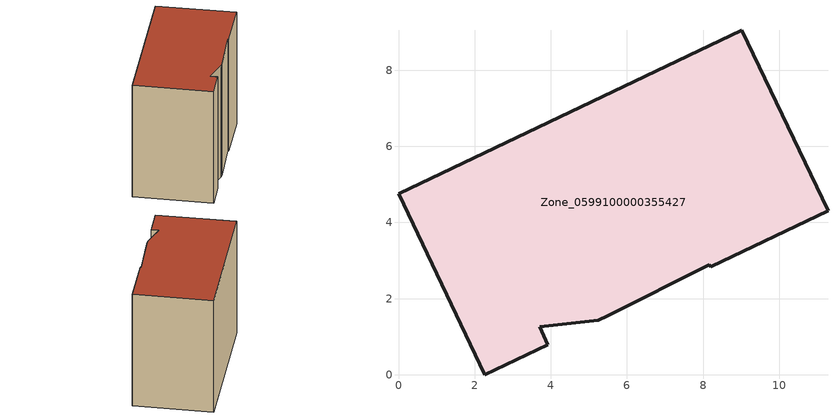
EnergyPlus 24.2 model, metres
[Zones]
Zone_0599100000355427
 floor ground (C_G): 8.16,2.89 5.5,1.55 5.25,1.43 3.71,1.26 3.92,0.79 2.26,0 0,4.75 9.02,9.05 11.28,4.31 8.2,2.84 z0
 wall outside (C_F): 5.25,1.43 5.5,1.55 8.16,2.89 8.2,2.84 11.28,4.31 9.02,9.05 0,4.75 2.26,0 3.92,0.79 3.71,1.26 5.25,1.43 z0:8.28
 roof outside (C_R): 5.5,1.55 8.16,2.89 8.2,2.84 11.28,4.31 9.02,9.05 0,4.75 2.26,0 3.92,0.79 3.71,1.26 5.25,1.43 z8.28
[BUILDING]
Pand.0599100000355427: North Axis=0; Terrain=City; Loads Convergence Tolerance Value=0.04; Temperature Convergence Tolerance Value=0.4; Solar Distribution=FullExterior; Maximum Number of Warmup Days=25; Minimum Number of Warmup Days=1
[Site:Location]
Rotterdam.The.Hague.AP_ZH_NLD Design_Conditions: Latitude=51.96; Longitude=4.45; Time Zone=1; Elevation=-4.5
[SITE:GROUNDTEMPERATURE:BUILDINGSURFACE]
18, 18, 18, 18, 18, 18, 18, 18, 18, 18, 18, 18
[MATERIAL] Thermal Absorptance=0.9; Solar Absorptance=0.7; Visible Absorptance=0.7
Name | Roughness | Thickness | Conductivity | Density | Specific Heat
G.TI.1992-2005 | MediumSmooth | 0.15 | 0.06 | 540 | 1210
F.TI.1992-2005 | Rough | 0.3 | 0.12 | 1920 | 840
R.TI.1992-2005 | MediumRough | 0.2 | 0.08 | 1500 | 1000
[CONSTRUCTION]
C_G: G.TI.1992-2005
C_F: F.TI.1992-2005
C_R: R.TI.1992-2005
[ZONE]
Zone_0599100000355427: Type=1; Multiplier=1; Ceiling Height=Autocalculate; Volume=Autocalculate; Floor Area=autocalculate; Part of Total Floor Area=Yes
[ZONEINFILTRATION:DESIGNFLOWRATE]
Infil_Zone_0599100000355427: Zone or ZoneList or Space or SpaceList=Zone_0599100000355427; Schedule=AlwaysOn; Design Flow Rate Calculation Method=Flow/Area; Flow Rate per Floor Area=0.0015; Constant Term Coefficient=1; Temperature Term Coefficient=0; Velocity Term Coefficient=0; Velocity Squared Term Coefficient=0
[HVACTEMPLATE:ZONE:IDEALLOADSAIRSYSTEM]
Zone_0599100000355427: Maximum Heating Supply Air Temperature=50; Minimum Cooling Supply Air Temperature=13; Maximum Heating Supply Air Humidity Ratio=0.0156; Minimum Cooling Supply Air Humidity Ratio=0.0077; Heating Limit=NoLimit; Cooling Limit=NoLimit; Dehumidification Control Type=ConstantSensibleHeatRatio; Cooling Sensible Heat Ratio=0.7; Dehumidification Setpoint=60; Humidification Control Type=None; Humidification Setpoint=30; Outdoor Air Method=None; Outdoor Air Flow Rate per Person=0.00944; Outdoor Air Flow Rate per Zone Floor Area=0; Outdoor Air Flow Rate per Zone=0; Demand Controlled Ventilation Type=None; Outdoor Air Economizer Type=NoEconomizer; Heat Recovery Type=None; Sensible Heat Recovery Effectiveness=0.7; Latent Heat Recovery Effectiveness=0.65
[ZONECONTROL:THERMOSTAT]
ThermostatControl_Zone_0599100000355427: Zone or ZoneList=Zone_0599100000355427; Control Type Schedule=DualSetpointControlType; Control 1=Thermostat_Zone_0599100000355427; Temperature Difference Between Cutout And Setpoint=0
[THERMOSTATSETPOINT:DUALSETPOINT]
Thermostat_Zone_0599100000355427: Heating Setpoint Temperature Schedule=HeatingSetpoint_Zone_0599100000355427; Cooling Setpoint Temperature Schedule=CoolingSetpoint_Zone_0599100000355427
[SCHEDULE:COMPACT]
HeatingSetpoint_Zone_0599100000355427: Through: 12/31, For: AllDays, Until: 24:00, 21
CoolingSetpoint_Zone_0599100000355427: Through: 12/31, For: AllDays, Until: 24:00, 24
DualSetpointControlType: Through: 12/31, For: AllDays, Until: 24:00, 4
AlwaysOn: Through: 12/31, For: AllDays, Until: 24:00, 1
